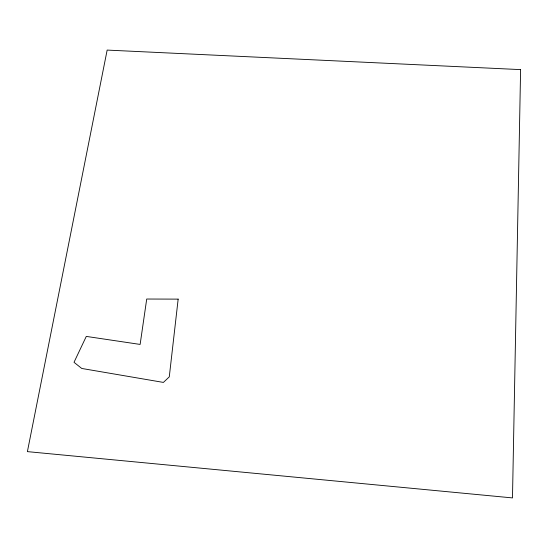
<?xml version="1.0" encoding="UTF-8"?>
<svg xmlns="http://www.w3.org/2000/svg" width="548" height="548" viewBox="0 0 548 548"><rect width="100%" height="100%" fill="white"/><g stroke="black" fill="none" stroke-linecap="round" stroke-linejoin="round"><path stroke-width="0.82" d="M520.6 69.617L512.483 497.913L27.4 451.627L107.155 50.087L520.6 69.617M178.162 299.126L169.277 376.866L163.4 382.415L81.748 368.455L74.014 362.303L86.289 336.41L140.124 344.425L146.72 299.03L178.162 299.126"/></g></svg>
